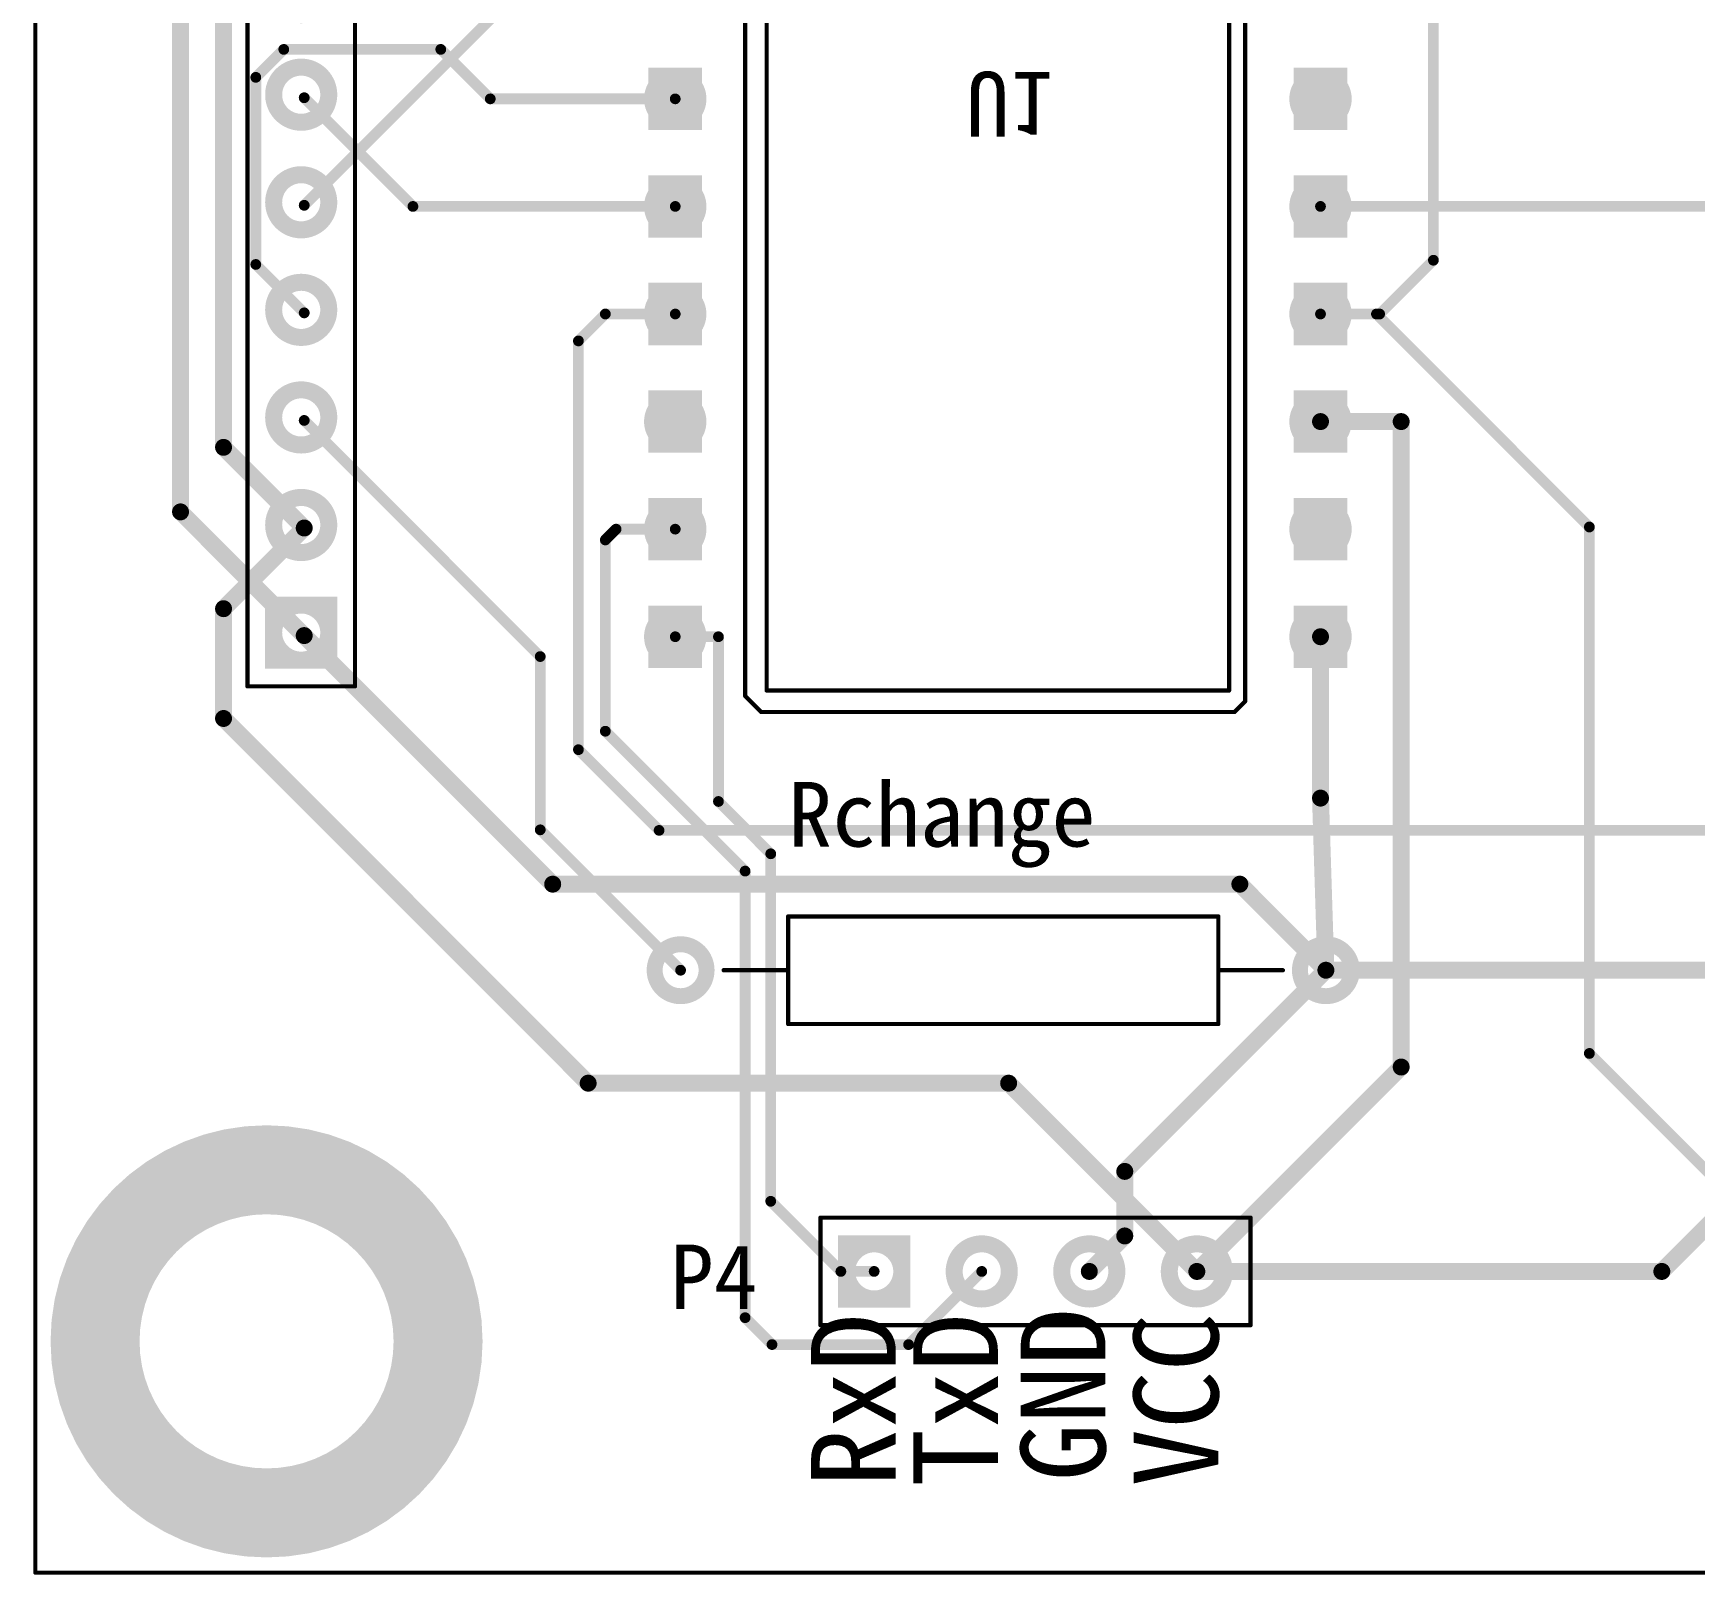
# Model space of a CAD drawing. Header units: millimetres. Extents: x 38 to 140, y 35 to 124.
# Drawn here: x 37.67 to 76.91, y 35.26 to 71.65 of the extents above; entities that cross this region are included whole.
import ezdxf

# ---------------------------------------------------------------- set-up
doc = ezdxf.new("R2010")
doc.units = ezdxf.units.MM
for name, color, linetype in [('BottomLayer', 5, 'Continuous'), ('BottomOverlay', 54, 'Continuous'), ('BottomSolder', 6, 'Continuous'), ('KeepOutLayer', 6, 'Continuous'), ('MultiLayer', 9, 'Continuous'), ('TopLayer', 1, 'Continuous'), ('TopOverlay', 2, 'Continuous'), ('TopSolder', 216, 'Continuous')]:
    doc.layers.add(name, color=color, linetype=linetype)

# ---------------------------------------------------------------- blocks, each defined once
blk = doc.blocks.new('DIP40_B_1')
at = {"layer": 'BottomLayer', "const_width": 0.3175}
for points in [[(-0.635, 48.73625), (0.635, 48.73625)], [(14.605, 48.73625), (15.875, 48.73625)], [(-0.635, 47.78375), (0.635, 47.78375)], [(14.605, 47.78375), (15.875, 47.78375)], [(-0.635, 46.19625), (0.635, 46.19625)], [(14.605, 46.19625), (15.875, 46.19625)], [(-0.635, 45.24375), (0.635, 45.24375)], [(14.605, 45.24375), (15.875, 45.24375)], [(-0.635, 43.65625), (0.635, 43.65625)], [(14.605, 43.65625), (15.875, 43.65625)], [(-0.635, 42.70375), (0.635, 42.70375)], [(14.605, 42.70375), (15.875, 42.70375)], [(-0.635, 41.11625), (0.635, 41.11625)], [(14.605, 41.11625), (15.875, 41.11625)], [(-0.635, 40.16375), (0.635, 40.16375)], [(14.605, 40.16375), (15.875, 40.16375)], [(-0.635, 38.57625), (0.635, 38.57625)], [(14.605, 38.57625), (15.875, 38.57625)], [(-0.635, 37.62375), (0.635, 37.62375)], [(14.605, 37.62375), (15.875, 37.62375)], [(-0.635, 36.03625), (0.635, 36.03625)], [(14.605, 36.03625), (15.875, 36.03625)], [(-0.635, 35.08375), (0.635, 35.08375)], [(14.605, 35.08375), (15.875, 35.08375)]]:
    blk.add_lwpolyline(points, dxfattribs=at)
for points in [[(-0.635, 47.78375, 1), (-0.635, 48.73625)], [(0.635, 48.73625, 1), (0.635, 47.78375)], [(14.605, 47.78375, 1), (14.605, 48.73625)], [(15.875, 48.73625, 1), (15.875, 47.78375)], [(-0.635, 45.24375, 1), (-0.635, 46.19625)], [(0.635, 46.19625, 1), (0.635, 45.24375)], [(14.605, 45.24375, 1), (14.605, 46.19625)], [(15.875, 46.19625, 1), (15.875, 45.24375)], [(-0.635, 42.70375, 1), (-0.635, 43.65625)], [(0.635, 43.65625, 1), (0.635, 42.70375)], [(14.605, 42.70375, 1), (14.605, 43.65625)], [(15.875, 43.65625, 1), (15.875, 42.70375)], [(-0.635, 40.16375, 1), (-0.635, 41.11625)], [(0.635, 41.11625, 1), (0.635, 40.16375)], [(14.605, 40.16375, 1), (14.605, 41.11625)], [(15.875, 41.11625, 1), (15.875, 40.16375)], [(-0.635, 37.62375, 1), (-0.635, 38.57625)], [(0.635, 38.57625, 1), (0.635, 37.62375)], [(14.605, 37.62375, 1), (14.605, 38.57625)], [(15.875, 38.57625, 1), (15.875, 37.62375)], [(-0.635, 35.08375, 1), (-0.635, 36.03625)], [(0.635, 36.03625, 1), (0.635, 35.08375)], [(14.605, 35.08375, 1), (14.605, 36.03625)], [(15.875, 36.03625, 1), (15.875, 35.08375)]]:
    blk.add_lwpolyline(points, format="xyb", dxfattribs=at)
for points in [[(-0.47625, 48.26, 1), (0.47625, 48.26, 1)], [(14.76375, 48.26, 1), (15.71625, 48.26, 1)], [(-0.47625, 45.72, 1), (0.47625, 45.72, 1)], [(14.76375, 45.72, 1), (15.71625, 45.72, 1)], [(-0.47625, 43.18, 1), (0.47625, 43.18, 1)], [(14.76375, 43.18, 1), (15.71625, 43.18, 1)], [(-0.47625, 40.64, 1), (0.47625, 40.64, 1)], [(14.76375, 40.64, 1), (15.71625, 40.64, 1)], [(-0.47625, 38.1, 1), (0.47625, 38.1, 1)], [(14.76375, 38.1, 1), (15.71625, 38.1, 1)], [(-0.47625, 35.56, 1), (0.47625, 35.56, 1)], [(14.76375, 35.56, 1), (15.71625, 35.56, 1)]]:
    blk.add_lwpolyline(points, format="xyb", close=True, dxfattribs=at)
at = {"layer": 'BottomOverlay', "const_width": 0.1}
for points in [[(2.159, 49.53), (2.159, -1.27)], [(13.081, 49.53), (2.159, 49.53)], [(13.081, 49.53), (13.081, -1.27)]]:
    blk.add_lwpolyline(points, dxfattribs=at)
at = {"layer": 'BottomOverlay', "const_width": 0.05}
for points in [[(2.134, 49.53, 1), (2.184, 49.53, 1)], [(2.134, 49.53, 1), (2.184, 49.53, 1)], [(13.056, 49.53, 1), (13.106, 49.53, 1)], [(13.056, 49.53, 1), (13.106, 49.53, 1)]]:
    blk.add_lwpolyline(points, format="xyb", close=True, dxfattribs=at)
at = {"layer": 'BottomSolder', "const_width": 0.4191}
for points in [[(-0.635, 48.78705), (0.635, 48.78705)], [(14.605, 48.78705), (15.875, 48.78705)], [(-0.635, 47.73295), (0.635, 47.73295)], [(14.605, 47.73295), (15.875, 47.73295)], [(-0.635, 46.24705), (0.635, 46.24705)], [(14.605, 46.24705), (15.875, 46.24705)], [(-0.635, 45.19295), (0.635, 45.19295)], [(14.605, 45.19295), (15.875, 45.19295)], [(-0.635, 43.70705), (0.635, 43.70705)], [(14.605, 43.70705), (15.875, 43.70705)], [(-0.635, 42.65295), (0.635, 42.65295)], [(14.605, 42.65295), (15.875, 42.65295)], [(-0.635, 41.16705), (0.635, 41.16705)], [(14.605, 41.16705), (15.875, 41.16705)], [(-0.635, 40.11295), (0.635, 40.11295)], [(14.605, 40.11295), (15.875, 40.11295)], [(-0.635, 38.62705), (0.635, 38.62705)], [(14.605, 38.62705), (15.875, 38.62705)], [(-0.635, 37.57295), (0.635, 37.57295)], [(14.605, 37.57295), (15.875, 37.57295)], [(-0.635, 36.08705), (0.635, 36.08705)], [(14.605, 36.08705), (15.875, 36.08705)], [(-0.635, 35.03295), (0.635, 35.03295)], [(14.605, 35.03295), (15.875, 35.03295)]]:
    blk.add_lwpolyline(points, dxfattribs=at)
for points in [[(-0.635, 47.73295, 1), (-0.635, 48.78705)], [(0.635, 48.78705, 1), (0.635, 47.73295)], [(14.605, 47.73295, 1), (14.605, 48.78705)], [(15.875, 48.78705, 1), (15.875, 47.73295)], [(-0.635, 45.19295, 1), (-0.635, 46.24705)], [(0.635, 46.24705, 1), (0.635, 45.19295)], [(14.605, 45.19295, 1), (14.605, 46.24705)], [(15.875, 46.24705, 1), (15.875, 45.19295)], [(-0.635, 42.65295, 1), (-0.635, 43.70705)], [(0.635, 43.70705, 1), (0.635, 42.65295)], [(14.605, 42.65295, 1), (14.605, 43.70705)], [(15.875, 43.70705, 1), (15.875, 42.65295)], [(-0.635, 40.11295, 1), (-0.635, 41.16705)], [(0.635, 41.16705, 1), (0.635, 40.11295)], [(14.605, 40.11295, 1), (14.605, 41.16705)], [(15.875, 41.16705, 1), (15.875, 40.11295)], [(-0.635, 37.57295, 1), (-0.635, 38.62705)], [(0.635, 38.62705, 1), (0.635, 37.57295)], [(14.605, 37.57295, 1), (14.605, 38.62705)], [(15.875, 38.62705, 1), (15.875, 37.57295)], [(-0.635, 35.03295, 1), (-0.635, 36.08705)], [(0.635, 36.08705, 1), (0.635, 35.03295)], [(14.605, 35.03295, 1), (14.605, 36.08705)], [(15.875, 36.08705, 1), (15.875, 35.03295)]]:
    blk.add_lwpolyline(points, format="xyb", dxfattribs=at)
for points in [[(-0.52705, 48.26, 1), (0.52705, 48.26, 1)], [(14.71295, 48.26, 1), (15.76705, 48.26, 1)], [(-0.52705, 45.72, 1), (0.52705, 45.72, 1)], [(14.71295, 45.72, 1), (15.76705, 45.72, 1)], [(-0.52705, 43.18, 1), (0.52705, 43.18, 1)], [(14.71295, 43.18, 1), (15.76705, 43.18, 1)], [(-0.52705, 40.64, 1), (0.52705, 40.64, 1)], [(14.71295, 40.64, 1), (15.76705, 40.64, 1)], [(-0.52705, 38.1, 1), (0.52705, 38.1, 1)], [(14.71295, 38.1, 1), (15.76705, 38.1, 1)], [(-0.52705, 35.56, 1), (0.52705, 35.56, 1)], [(14.71295, 35.56, 1), (15.76705, 35.56, 1)]]:
    blk.add_lwpolyline(points, format="xyb", close=True, dxfattribs=at)
at = {"layer": 'MultiLayer', "const_width": 0.3175}
for points in [[(-0.635, 48.73625), (0.635, 48.73625)], [(14.605, 48.73625), (15.875, 48.73625)], [(-0.635, 47.78375), (0.635, 47.78375)], [(14.605, 47.78375), (15.875, 47.78375)], [(-0.635, 46.19625), (0.635, 46.19625)], [(14.605, 46.19625), (15.875, 46.19625)], [(-0.635, 45.24375), (0.635, 45.24375)], [(14.605, 45.24375), (15.875, 45.24375)], [(-0.635, 43.65625), (0.635, 43.65625)], [(14.605, 43.65625), (15.875, 43.65625)], [(-0.635, 42.70375), (0.635, 42.70375)], [(14.605, 42.70375), (15.875, 42.70375)], [(-0.635, 41.11625), (0.635, 41.11625)], [(14.605, 41.11625), (15.875, 41.11625)], [(-0.635, 40.16375), (0.635, 40.16375)], [(14.605, 40.16375), (15.875, 40.16375)], [(-0.635, 38.57625), (0.635, 38.57625)], [(14.605, 38.57625), (15.875, 38.57625)], [(-0.635, 37.62375), (0.635, 37.62375)], [(14.605, 37.62375), (15.875, 37.62375)], [(-0.635, 36.03625), (0.635, 36.03625)], [(14.605, 36.03625), (15.875, 36.03625)], [(-0.635, 35.08375), (0.635, 35.08375)], [(14.605, 35.08375), (15.875, 35.08375)]]:
    blk.add_lwpolyline(points, dxfattribs=at)
for points in [[(-0.635, 47.78375, 1), (-0.635, 48.73625)], [(0.635, 48.73625, 1), (0.635, 47.78375)], [(14.605, 47.78375, 1), (14.605, 48.73625)], [(15.875, 48.73625, 1), (15.875, 47.78375)], [(-0.635, 45.24375, 1), (-0.635, 46.19625)], [(0.635, 46.19625, 1), (0.635, 45.24375)], [(14.605, 45.24375, 1), (14.605, 46.19625)], [(15.875, 46.19625, 1), (15.875, 45.24375)], [(-0.635, 42.70375, 1), (-0.635, 43.65625)], [(0.635, 43.65625, 1), (0.635, 42.70375)], [(14.605, 42.70375, 1), (14.605, 43.65625)], [(15.875, 43.65625, 1), (15.875, 42.70375)], [(-0.635, 40.16375, 1), (-0.635, 41.11625)], [(0.635, 41.11625, 1), (0.635, 40.16375)], [(14.605, 40.16375, 1), (14.605, 41.11625)], [(15.875, 41.11625, 1), (15.875, 40.16375)], [(-0.635, 37.62375, 1), (-0.635, 38.57625)], [(0.635, 38.57625, 1), (0.635, 37.62375)], [(14.605, 37.62375, 1), (14.605, 38.57625)], [(15.875, 38.57625, 1), (15.875, 37.62375)], [(-0.635, 35.08375, 1), (-0.635, 36.03625)], [(0.635, 36.03625, 1), (0.635, 35.08375)], [(14.605, 35.08375, 1), (14.605, 36.03625)], [(15.875, 36.03625, 1), (15.875, 35.08375)]]:
    blk.add_lwpolyline(points, format="xyb", dxfattribs=at)
for points in [[(-0.47625, 48.26, 1), (0.47625, 48.26, 1)], [(14.76375, 48.26, 1), (15.71625, 48.26, 1)], [(-0.47625, 45.72, 1), (0.47625, 45.72, 1)], [(14.76375, 45.72, 1), (15.71625, 45.72, 1)], [(-0.47625, 43.18, 1), (0.47625, 43.18, 1)], [(14.76375, 43.18, 1), (15.71625, 43.18, 1)], [(-0.47625, 40.64, 1), (0.47625, 40.64, 1)], [(14.76375, 40.64, 1), (15.71625, 40.64, 1)], [(-0.47625, 38.1, 1), (0.47625, 38.1, 1)], [(14.76375, 38.1, 1), (15.71625, 38.1, 1)], [(-0.47625, 35.56, 1), (0.47625, 35.56, 1)], [(14.76375, 35.56, 1), (15.71625, 35.56, 1)]]:
    blk.add_lwpolyline(points, format="xyb", close=True, dxfattribs=at)
at = {"layer": 'TopLayer', "const_width": 0.3175}
for points in [[(-0.635, 48.73625), (0.635, 48.73625)], [(14.605, 48.73625), (15.875, 48.73625)], [(-0.635, 47.78375), (0.635, 47.78375)], [(14.605, 47.78375), (15.875, 47.78375)], [(-0.635, 46.19625), (0.635, 46.19625)], [(14.605, 46.19625), (15.875, 46.19625)], [(-0.635, 45.24375), (0.635, 45.24375)], [(14.605, 45.24375), (15.875, 45.24375)], [(-0.635, 43.65625), (0.635, 43.65625)], [(14.605, 43.65625), (15.875, 43.65625)], [(-0.635, 42.70375), (0.635, 42.70375)], [(14.605, 42.70375), (15.875, 42.70375)], [(-0.635, 41.11625), (0.635, 41.11625)], [(14.605, 41.11625), (15.875, 41.11625)], [(-0.635, 40.16375), (0.635, 40.16375)], [(14.605, 40.16375), (15.875, 40.16375)], [(-0.635, 38.57625), (0.635, 38.57625)], [(14.605, 38.57625), (15.875, 38.57625)], [(-0.635, 37.62375), (0.635, 37.62375)], [(14.605, 37.62375), (15.875, 37.62375)], [(-0.635, 36.03625), (0.635, 36.03625)], [(14.605, 36.03625), (15.875, 36.03625)], [(-0.635, 35.08375), (0.635, 35.08375)], [(14.605, 35.08375), (15.875, 35.08375)]]:
    blk.add_lwpolyline(points, dxfattribs=at)
for points in [[(-0.635, 47.78375, 1), (-0.635, 48.73625)], [(0.635, 48.73625, 1), (0.635, 47.78375)], [(14.605, 47.78375, 1), (14.605, 48.73625)], [(15.875, 48.73625, 1), (15.875, 47.78375)], [(-0.635, 45.24375, 1), (-0.635, 46.19625)], [(0.635, 46.19625, 1), (0.635, 45.24375)], [(14.605, 45.24375, 1), (14.605, 46.19625)], [(15.875, 46.19625, 1), (15.875, 45.24375)], [(-0.635, 42.70375, 1), (-0.635, 43.65625)], [(0.635, 43.65625, 1), (0.635, 42.70375)], [(14.605, 42.70375, 1), (14.605, 43.65625)], [(15.875, 43.65625, 1), (15.875, 42.70375)], [(-0.635, 40.16375, 1), (-0.635, 41.11625)], [(0.635, 41.11625, 1), (0.635, 40.16375)], [(14.605, 40.16375, 1), (14.605, 41.11625)], [(15.875, 41.11625, 1), (15.875, 40.16375)], [(-0.635, 37.62375, 1), (-0.635, 38.57625)], [(0.635, 38.57625, 1), (0.635, 37.62375)], [(14.605, 37.62375, 1), (14.605, 38.57625)], [(15.875, 38.57625, 1), (15.875, 37.62375)], [(-0.635, 35.08375, 1), (-0.635, 36.03625)], [(0.635, 36.03625, 1), (0.635, 35.08375)], [(14.605, 35.08375, 1), (14.605, 36.03625)], [(15.875, 36.03625, 1), (15.875, 35.08375)]]:
    blk.add_lwpolyline(points, format="xyb", dxfattribs=at)
for points in [[(-0.47625, 48.26, 1), (0.47625, 48.26, 1)], [(14.76375, 48.26, 1), (15.71625, 48.26, 1)], [(-0.47625, 45.72, 1), (0.47625, 45.72, 1)], [(14.76375, 45.72, 1), (15.71625, 45.72, 1)], [(-0.47625, 43.18, 1), (0.47625, 43.18, 1)], [(14.76375, 43.18, 1), (15.71625, 43.18, 1)], [(-0.47625, 40.64, 1), (0.47625, 40.64, 1)], [(14.76375, 40.64, 1), (15.71625, 40.64, 1)], [(-0.47625, 38.1, 1), (0.47625, 38.1, 1)], [(14.76375, 38.1, 1), (15.71625, 38.1, 1)], [(-0.47625, 35.56, 1), (0.47625, 35.56, 1)], [(14.76375, 35.56, 1), (15.71625, 35.56, 1)]]:
    blk.add_lwpolyline(points, format="xyb", close=True, dxfattribs=at)
at = {"layer": 'TopSolder', "const_width": 0.4191}
for points in [[(-0.635, 48.78705), (0.635, 48.78705)], [(14.605, 48.78705), (15.875, 48.78705)], [(-0.635, 47.73295), (0.635, 47.73295)], [(14.605, 47.73295), (15.875, 47.73295)], [(-0.635, 46.24705), (0.635, 46.24705)], [(14.605, 46.24705), (15.875, 46.24705)], [(-0.635, 45.19295), (0.635, 45.19295)], [(14.605, 45.19295), (15.875, 45.19295)], [(-0.635, 43.70705), (0.635, 43.70705)], [(14.605, 43.70705), (15.875, 43.70705)], [(-0.635, 42.65295), (0.635, 42.65295)], [(14.605, 42.65295), (15.875, 42.65295)], [(-0.635, 41.16705), (0.635, 41.16705)], [(14.605, 41.16705), (15.875, 41.16705)], [(-0.635, 40.11295), (0.635, 40.11295)], [(14.605, 40.11295), (15.875, 40.11295)], [(-0.635, 38.62705), (0.635, 38.62705)], [(14.605, 38.62705), (15.875, 38.62705)], [(-0.635, 37.57295), (0.635, 37.57295)], [(14.605, 37.57295), (15.875, 37.57295)], [(-0.635, 36.08705), (0.635, 36.08705)], [(14.605, 36.08705), (15.875, 36.08705)], [(-0.635, 35.03295), (0.635, 35.03295)], [(14.605, 35.03295), (15.875, 35.03295)]]:
    blk.add_lwpolyline(points, dxfattribs=at)
for points in [[(-0.635, 47.73295, 1), (-0.635, 48.78705)], [(0.635, 48.78705, 1), (0.635, 47.73295)], [(14.605, 47.73295, 1), (14.605, 48.78705)], [(15.875, 48.78705, 1), (15.875, 47.73295)], [(-0.635, 45.19295, 1), (-0.635, 46.24705)], [(0.635, 46.24705, 1), (0.635, 45.19295)], [(14.605, 45.19295, 1), (14.605, 46.24705)], [(15.875, 46.24705, 1), (15.875, 45.19295)], [(-0.635, 42.65295, 1), (-0.635, 43.70705)], [(0.635, 43.70705, 1), (0.635, 42.65295)], [(14.605, 42.65295, 1), (14.605, 43.70705)], [(15.875, 43.70705, 1), (15.875, 42.65295)], [(-0.635, 40.11295, 1), (-0.635, 41.16705)], [(0.635, 41.16705, 1), (0.635, 40.11295)], [(14.605, 40.11295, 1), (14.605, 41.16705)], [(15.875, 41.16705, 1), (15.875, 40.11295)], [(-0.635, 37.57295, 1), (-0.635, 38.62705)], [(0.635, 38.62705, 1), (0.635, 37.57295)], [(14.605, 37.57295, 1), (14.605, 38.62705)], [(15.875, 38.62705, 1), (15.875, 37.57295)], [(-0.635, 35.03295, 1), (-0.635, 36.08705)], [(0.635, 36.08705, 1), (0.635, 35.03295)], [(14.605, 35.03295, 1), (14.605, 36.08705)], [(15.875, 36.08705, 1), (15.875, 35.03295)]]:
    blk.add_lwpolyline(points, format="xyb", dxfattribs=at)
for points in [[(-0.52705, 48.26, 1), (0.52705, 48.26, 1)], [(14.71295, 48.26, 1), (15.76705, 48.26, 1)], [(-0.52705, 45.72, 1), (0.52705, 45.72, 1)], [(14.71295, 45.72, 1), (15.76705, 45.72, 1)], [(-0.52705, 43.18, 1), (0.52705, 43.18, 1)], [(14.71295, 43.18, 1), (15.76705, 43.18, 1)], [(-0.52705, 40.64, 1), (0.52705, 40.64, 1)], [(14.71295, 40.64, 1), (15.76705, 40.64, 1)], [(-0.52705, 38.1, 1), (0.52705, 38.1, 1)], [(14.71295, 38.1, 1), (15.76705, 38.1, 1)], [(-0.52705, 35.56, 1), (0.52705, 35.56, 1)], [(14.71295, 35.56, 1), (15.76705, 35.56, 1)]]:
    blk.add_lwpolyline(points, format="xyb", close=True, dxfattribs=at)
blk = doc.blocks.new('HDR1X20_9')
at = {"layer": 'BottomLayer', "const_width": 0.3}
for points in [[(-0.6, 0.75), (-0.6, -0.75)], [(0.6, 0.75), (0.6, -0.75)], [(-0.75, 0.6), (0.75, 0.6)], [(-0.75, -0.6), (0.75, -0.6)]]:
    blk.add_lwpolyline(points, dxfattribs=at)
for points in [[(-0.6, 0, 1), (0.6, 0, 1)], [(1.94, 0, 1), (3.14, 0, 1)], [(4.48, 0, 1), (5.68, 0, 1)], [(7.02, 0, 1), (8.22, 0, 1)], [(9.56, 0, 1), (10.76, 0, 1)], [(12.1, 0, 1), (13.3, 0, 1)], [(14.64, 0, 1), (15.84, 0, 1)], [(17.18, 0, 1), (18.38, 0, 1)], [(19.72, 0, 1), (20.92, 0, 1)], [(22.26, 0, 1), (23.46, 0, 1)], [(24.8, 0, 1), (26, 0, 1)], [(27.34, 0, 1), (28.54, 0, 1)], [(29.88, 0, 1), (31.08, 0, 1)], [(32.42, 0, 1), (33.62, 0, 1)], [(34.96, 0, 1), (36.16, 0, 1)], [(37.5, 0, 1), (38.7, 0, 1)], [(40.04, 0, 1), (41.24, 0, 1)], [(42.58, 0, 1), (43.78, 0, 1)], [(45.12, 0, 1), (46.32, 0, 1)], [(47.66, 0, 1), (48.86, 0, 1)]]:
    blk.add_lwpolyline(points, format="xyb", close=True, dxfattribs=at)
at = {"layer": 'BottomSolder', "const_width": 0.402}
for points in [[(-0.852, 0.651), (0.852, 0.651)], [(-0.651, 0.852), (-0.651, -0.852)], [(0.651, 0.852), (0.651, -0.852)], [(-0.852, -0.651), (0.852, -0.651)]]:
    blk.add_lwpolyline(points, dxfattribs=at)
for points in [[(-0.651, 0, 1), (0.651, 0, 1)], [(1.889, 0, 1), (3.191, 0, 1)], [(4.429, 0, 1), (5.731, 0, 1)], [(6.969, 0, 1), (8.271, 0, 1)], [(9.509, 0, 1), (10.811, 0, 1)], [(12.049, 0, 1), (13.351, 0, 1)], [(14.589, 0, 1), (15.891, 0, 1)], [(17.129, 0, 1), (18.431, 0, 1)], [(19.669, 0, 1), (20.971, 0, 1)], [(22.209, 0, 1), (23.511, 0, 1)], [(24.749, 0, 1), (26.051, 0, 1)], [(27.289, 0, 1), (28.591, 0, 1)], [(29.829, 0, 1), (31.131, 0, 1)], [(32.369, 0, 1), (33.671, 0, 1)], [(34.909, 0, 1), (36.211, 0, 1)], [(37.449, 0, 1), (38.751, 0, 1)], [(39.989, 0, 1), (41.291, 0, 1)], [(42.529, 0, 1), (43.831, 0, 1)], [(45.069, 0, 1), (46.371, 0, 1)], [(47.609, 0, 1), (48.911, 0, 1)]]:
    blk.add_lwpolyline(points, format="xyb", close=True, dxfattribs=at)
at = {"layer": 'MultiLayer', "const_width": 0.3}
for points in [[(-0.6, 0.75), (-0.6, -0.75)], [(0.6, 0.75), (0.6, -0.75)], [(-0.75, 0.6), (0.75, 0.6)], [(-0.75, -0.6), (0.75, -0.6)]]:
    blk.add_lwpolyline(points, dxfattribs=at)
for points in [[(-0.6, 0, 1), (0.6, 0, 1)], [(1.94, 0, 1), (3.14, 0, 1)], [(4.48, 0, 1), (5.68, 0, 1)], [(7.02, 0, 1), (8.22, 0, 1)], [(9.56, 0, 1), (10.76, 0, 1)], [(12.1, 0, 1), (13.3, 0, 1)], [(14.64, 0, 1), (15.84, 0, 1)], [(17.18, 0, 1), (18.38, 0, 1)], [(19.72, 0, 1), (20.92, 0, 1)], [(22.26, 0, 1), (23.46, 0, 1)], [(24.8, 0, 1), (26, 0, 1)], [(27.34, 0, 1), (28.54, 0, 1)], [(29.88, 0, 1), (31.08, 0, 1)], [(32.42, 0, 1), (33.62, 0, 1)], [(34.96, 0, 1), (36.16, 0, 1)], [(37.5, 0, 1), (38.7, 0, 1)], [(40.04, 0, 1), (41.24, 0, 1)], [(42.58, 0, 1), (43.78, 0, 1)], [(45.12, 0, 1), (46.32, 0, 1)], [(47.66, 0, 1), (48.86, 0, 1)]]:
    blk.add_lwpolyline(points, format="xyb", close=True, dxfattribs=at)
at = {"layer": 'TopLayer', "const_width": 0.3}
for points in [[(-0.6, 0.75), (-0.6, -0.75)], [(0.6, 0.75), (0.6, -0.75)], [(-0.75, 0.6), (0.75, 0.6)], [(-0.75, -0.6), (0.75, -0.6)]]:
    blk.add_lwpolyline(points, dxfattribs=at)
for points in [[(-0.6, 0, 1), (0.6, 0, 1)], [(1.94, 0, 1), (3.14, 0, 1)], [(4.48, 0, 1), (5.68, 0, 1)], [(7.02, 0, 1), (8.22, 0, 1)], [(9.56, 0, 1), (10.76, 0, 1)], [(12.1, 0, 1), (13.3, 0, 1)], [(14.64, 0, 1), (15.84, 0, 1)], [(17.18, 0, 1), (18.38, 0, 1)], [(19.72, 0, 1), (20.92, 0, 1)], [(22.26, 0, 1), (23.46, 0, 1)], [(24.8, 0, 1), (26, 0, 1)], [(27.34, 0, 1), (28.54, 0, 1)], [(29.88, 0, 1), (31.08, 0, 1)], [(32.42, 0, 1), (33.62, 0, 1)], [(34.96, 0, 1), (36.16, 0, 1)], [(37.5, 0, 1), (38.7, 0, 1)], [(40.04, 0, 1), (41.24, 0, 1)], [(42.58, 0, 1), (43.78, 0, 1)], [(45.12, 0, 1), (46.32, 0, 1)], [(47.66, 0, 1), (48.86, 0, 1)]]:
    blk.add_lwpolyline(points, format="xyb", close=True, dxfattribs=at)
at = {"layer": 'TopOverlay', "const_width": 0.1}
for points in [[(-1.27, 1.27), (-1.27, -1.27)], [(-1.27, 1.27), (0.635, 1.27)], [(0.635, 1.27), (49.53, 1.27)], [(49.53, 1.27), (49.53, -1.27)], [(-1.27, -1.27), (49.53, -1.27)]]:
    blk.add_lwpolyline(points, dxfattribs=at)
at = {"layer": 'TopOverlay', "const_width": 0.05}
for points in [[(-1.295, 1.27, 1), (-1.245, 1.27, 1)], [(-1.295, 1.27, 1), (-1.245, 1.27, 1)], [(0.61, 1.27, 1), (0.66, 1.27, 1)], [(0.61, 1.27, 1), (0.66, 1.27, 1)], [(49.505, 1.27, 1), (49.555, 1.27, 1)], [(49.505, 1.27, 1), (49.555, 1.27, 1)], [(-1.295, -1.27, 1), (-1.245, -1.27, 1)], [(-1.295, -1.27, 1), (-1.245, -1.27, 1)], [(49.505, -1.27, 1), (49.555, -1.27, 1)], [(49.505, -1.27, 1), (49.555, -1.27, 1)]]:
    blk.add_lwpolyline(points, format="xyb", close=True, dxfattribs=at)
at = {"layer": 'TopSolder', "const_width": 0.402}
for points in [[(-0.852, 0.651), (0.852, 0.651)], [(-0.651, 0.852), (-0.651, -0.852)], [(0.651, 0.852), (0.651, -0.852)], [(-0.852, -0.651), (0.852, -0.651)]]:
    blk.add_lwpolyline(points, dxfattribs=at)
for points in [[(-0.651, 0, 1), (0.651, 0, 1)], [(1.889, 0, 1), (3.191, 0, 1)], [(4.429, 0, 1), (5.731, 0, 1)], [(6.969, 0, 1), (8.271, 0, 1)], [(9.509, 0, 1), (10.811, 0, 1)], [(12.049, 0, 1), (13.351, 0, 1)], [(14.589, 0, 1), (15.891, 0, 1)], [(17.129, 0, 1), (18.431, 0, 1)], [(19.669, 0, 1), (20.971, 0, 1)], [(22.209, 0, 1), (23.511, 0, 1)], [(24.749, 0, 1), (26.051, 0, 1)], [(27.289, 0, 1), (28.591, 0, 1)], [(29.829, 0, 1), (31.131, 0, 1)], [(32.369, 0, 1), (33.671, 0, 1)], [(34.909, 0, 1), (36.211, 0, 1)], [(37.449, 0, 1), (38.751, 0, 1)], [(39.989, 0, 1), (41.291, 0, 1)], [(42.529, 0, 1), (43.831, 0, 1)], [(45.069, 0, 1), (46.371, 0, 1)], [(47.609, 0, 1), (48.911, 0, 1)]]:
    blk.add_lwpolyline(points, format="xyb", close=True, dxfattribs=at)
blk = doc.blocks.new('AXIAL_0_6_28')
at = {"layer": 'BottomLayer', "const_width": 0.275}
for points in [[(-8.183, 0, 1), (-7.057, 0, 1)], [(7.057, 0, 1), (8.183, 0, 1)]]:
    blk.add_lwpolyline(points, format="xyb", close=True, dxfattribs=at)
at = {"layer": 'BottomSolder', "const_width": 0.377}
for points in [[(-8.233, 0, 1), (-7.007, 0, 1)], [(7.007, 0, 1), (8.233, 0, 1)]]:
    blk.add_lwpolyline(points, format="xyb", close=True, dxfattribs=at)
at = {"layer": 'MultiLayer', "const_width": 0.275}
for points in [[(-8.183, 0, 1), (-7.057, 0, 1)], [(7.057, 0, 1), (8.183, 0, 1)]]:
    blk.add_lwpolyline(points, format="xyb", close=True, dxfattribs=at)
at = {"layer": 'TopLayer', "const_width": 0.275}
for points in [[(-8.183, 0, 1), (-7.057, 0, 1)], [(7.057, 0, 1), (8.183, 0, 1)]]:
    blk.add_lwpolyline(points, format="xyb", close=True, dxfattribs=at)
at = {"layer": 'TopOverlay', "const_width": 0.1}
for points in [[(5.08, 1.27), (-5.08, 1.27)], [(-5.08, 1.27), (-5.08, -1.27)], [(5.08, 1.27), (5.08, -1.27)], [(-5.08, 0), (-6.604, 0)], [(6.604, 0), (5.08, 0)], [(5.08, -1.27), (-5.08, -1.27)]]:
    blk.add_lwpolyline(points, dxfattribs=at)
at = {"layer": 'TopOverlay', "const_width": 0.05}
for points in [[(-5.105, 1.27, 1), (-5.055, 1.27, 1)], [(-5.105, 1.27, 1), (-5.055, 1.27, 1)], [(5.055, 1.27, 1), (5.105, 1.27, 1)], [(5.055, 1.27, 1), (5.105, 1.27, 1)], [(-6.629, 0, 1), (-6.579, 0, 1)], [(-5.105, 0, 1), (-5.055, 0, 1)], [(5.055, 0, 1), (5.105, 0, 1)], [(6.579, 0, 1), (6.629, 0, 1)], [(-5.105, -1.27, 1), (-5.055, -1.27, 1)], [(-5.105, -1.27, 1), (-5.055, -1.27, 1)], [(5.055, -1.27, 1), (5.105, -1.27, 1)], [(5.055, -1.27, 1), (5.105, -1.27, 1)]]:
    blk.add_lwpolyline(points, format="xyb", close=True, dxfattribs=at)
at = {"layer": 'TopSolder', "const_width": 0.377}
for points in [[(-8.233, 0, 1), (-7.007, 0, 1)], [(7.007, 0, 1), (8.233, 0, 1)]]:
    blk.add_lwpolyline(points, format="xyb", close=True, dxfattribs=at)
blk = doc.blocks.new('HDR1X4_34')
at = {"layer": 'BottomLayer', "const_width": 0.3}
for points in [[(-0.6, 0.75), (-0.6, -0.75)], [(0.6, 0.75), (0.6, -0.75)], [(-0.75, 0.6), (0.75, 0.6)], [(-0.75, -0.6), (0.75, -0.6)]]:
    blk.add_lwpolyline(points, dxfattribs=at)
for points in [[(-0.6, 0, 1), (0.6, 0, 1)], [(1.94, 0, 1), (3.14, 0, 1)], [(4.48, 0, 1), (5.68, 0, 1)], [(7.02, 0, 1), (8.22, 0, 1)]]:
    blk.add_lwpolyline(points, format="xyb", close=True, dxfattribs=at)
at = {"layer": 'BottomSolder', "const_width": 0.402}
for points in [[(-0.852, 0.651), (0.852, 0.651)], [(-0.651, 0.852), (-0.651, -0.852)], [(0.651, 0.852), (0.651, -0.852)], [(-0.852, -0.651), (0.852, -0.651)]]:
    blk.add_lwpolyline(points, dxfattribs=at)
for points in [[(-0.651, 0, 1), (0.651, 0, 1)], [(1.889, 0, 1), (3.191, 0, 1)], [(4.429, 0, 1), (5.731, 0, 1)], [(6.969, 0, 1), (8.271, 0, 1)]]:
    blk.add_lwpolyline(points, format="xyb", close=True, dxfattribs=at)
at = {"layer": 'MultiLayer', "const_width": 0.3}
for points in [[(-0.6, 0.75), (-0.6, -0.75)], [(0.6, 0.75), (0.6, -0.75)], [(-0.75, 0.6), (0.75, 0.6)], [(-0.75, -0.6), (0.75, -0.6)]]:
    blk.add_lwpolyline(points, dxfattribs=at)
for points in [[(-0.6, 0, 1), (0.6, 0, 1)], [(1.94, 0, 1), (3.14, 0, 1)], [(4.48, 0, 1), (5.68, 0, 1)], [(7.02, 0, 1), (8.22, 0, 1)]]:
    blk.add_lwpolyline(points, format="xyb", close=True, dxfattribs=at)
at = {"layer": 'TopLayer', "const_width": 0.3}
for points in [[(-0.6, 0.75), (-0.6, -0.75)], [(0.6, 0.75), (0.6, -0.75)], [(-0.75, 0.6), (0.75, 0.6)], [(-0.75, -0.6), (0.75, -0.6)]]:
    blk.add_lwpolyline(points, dxfattribs=at)
for points in [[(-0.6, 0, 1), (0.6, 0, 1)], [(1.94, 0, 1), (3.14, 0, 1)], [(4.48, 0, 1), (5.68, 0, 1)], [(7.02, 0, 1), (8.22, 0, 1)]]:
    blk.add_lwpolyline(points, format="xyb", close=True, dxfattribs=at)
at = {"layer": 'TopOverlay', "const_width": 0.1}
for points in [[(-1.27, -1.27), (-1.27, 1.27)], [(-1.27, 1.27), (8.89, 1.27)], [(8.89, -1.27), (8.89, 1.27)], [(-1.27, -1.27), (8.89, -1.27)]]:
    blk.add_lwpolyline(points, dxfattribs=at)
at = {"layer": 'TopOverlay', "const_width": 0.05}
for points in [[(-1.295, 1.27, 1), (-1.245, 1.27, 1)], [(-1.295, 1.27, 1), (-1.245, 1.27, 1)], [(8.865, 1.27, 1), (8.915, 1.27, 1)], [(8.865, 1.27, 1), (8.915, 1.27, 1)], [(-1.295, -1.27, 1), (-1.245, -1.27, 1)], [(-1.295, -1.27, 1), (-1.245, -1.27, 1)], [(8.865, -1.27, 1), (8.915, -1.27, 1)], [(8.865, -1.27, 1), (8.915, -1.27, 1)]]:
    blk.add_lwpolyline(points, format="xyb", close=True, dxfattribs=at)
at = {"layer": 'TopSolder', "const_width": 0.402}
for points in [[(-0.852, 0.651), (0.852, 0.651)], [(-0.651, 0.852), (-0.651, -0.852)], [(0.651, 0.852), (0.651, -0.852)], [(-0.852, -0.651), (0.852, -0.651)]]:
    blk.add_lwpolyline(points, dxfattribs=at)
for points in [[(-0.651, 0, 1), (0.651, 0, 1)], [(1.889, 0, 1), (3.191, 0, 1)], [(4.429, 0, 1), (5.731, 0, 1)], [(6.969, 0, 1), (8.271, 0, 1)]]:
    blk.add_lwpolyline(points, format="xyb", close=True, dxfattribs=at)

msp = doc.modelspace()

# ---------------------------------------------------------------- linework, layer by layer
at = {"layer": 'BottomLayer'}
for points, const_width in [([(42.926, 70.612), (43.586, 71.272)], 0.254), ([(43.586, 71.272), (47.295, 71.272)], 0.254), ([(47.295, 71.272), (48.463, 70.104)], 0.254), ([(42.926, 66.194), (42.926, 70.612)], 0.254), ([(44.069, 70.131), (46.636, 67.564)], 0.254), ([(48.463, 70.104), (52.832, 70.104)], 0.254), ([(46.636, 67.564), (52.832, 67.564)], 0.254), ([(68.072, 67.564), (125.095, 67.564)], 0.254), ([(42.926, 66.194), (44.069, 65.051)], 0.254), ([(50.546, 64.389), (51.181, 65.024)], 0.254), ([(51.181, 65.024), (52.832, 65.024)], 0.254), ([(50.546, 54.737), (50.546, 64.389)], 0.254), ([(42.164, 58.066), (44.069, 59.971)], 0.4), ([(42.164, 55.474), (42.164, 58.066)], 0.4), ([(44.069, 57.431), (49.938, 51.562)], 0.4), ([(42.164, 55.474), (50.775, 46.863)], 0.4), ([(50.546, 54.737), (52.451, 52.832)], 0.254), ([(52.451, 52.832), (93.599, 52.832)], 0.254), ([(49.938, 51.562), (66.167, 51.562)], 0.4), ([(66.167, 51.562), (68.199, 49.53)], 0.4), ([(68.199, 49.53), (89.983, 49.53)], 0.4), ([(76.133, 42.418), (81.661, 47.946)], 0.4), ([(50.775, 46.863), (60.706, 46.863)], 0.4), ([(60.706, 46.863), (65.151, 42.418)], 0.4), ([(65.151, 42.418), (76.133, 42.418)], 0.4)]:
    msp.add_lwpolyline(points, dxfattribs=dict(at, const_width=const_width))
for points, const_width in [([(43.523, 71.272, 1), (43.65, 71.272, 1)], 0.127), ([(43.523, 71.272, 1), (43.65, 71.272, 1)], 0.127), ([(47.231, 71.272, 1), (47.358, 71.272, 1)], 0.127), ([(47.231, 71.272, 1), (47.358, 71.272, 1)], 0.127), ([(42.862, 70.612, 1), (42.989, 70.612, 1)], 0.127), ([(42.862, 70.612, 1), (42.989, 70.612, 1)], 0.127), ([(44.005, 70.131, 1), (44.133, 70.131, 1)], 0.127), ([(48.4, 70.104, 1), (48.527, 70.104, 1)], 0.127), ([(48.4, 70.104, 1), (48.527, 70.104, 1)], 0.127), ([(52.769, 70.104, 1), (52.895, 70.104, 1)], 0.127), ([(46.573, 67.564, 1), (46.7, 67.564, 1)], 0.127), ([(46.573, 67.564, 1), (46.7, 67.564, 1)], 0.127), ([(52.769, 67.564, 1), (52.895, 67.564, 1)], 0.127), ([(68.008, 67.564, 1), (68.135, 67.564, 1)], 0.127), ([(42.862, 66.194, 1), (42.989, 66.194, 1)], 0.127), ([(42.862, 66.194, 1), (42.989, 66.194, 1)], 0.127), ([(44.005, 65.051, 1), (44.133, 65.051, 1)], 0.127), ([(51.117, 65.024, 1), (51.245, 65.024, 1)], 0.127), ([(51.117, 65.024, 1), (51.245, 65.024, 1)], 0.127), ([(52.769, 65.024, 1), (52.895, 65.024, 1)], 0.127), ([(50.482, 64.389, 1), (50.609, 64.389, 1)], 0.127), ([(50.482, 64.389, 1), (50.609, 64.389, 1)], 0.127), ([(43.969, 59.971, 1), (44.169, 59.971, 1)], 0.2), ([(42.064, 58.066, 1), (42.264, 58.066, 1)], 0.2), ([(42.064, 58.066, 1), (42.264, 58.066, 1)], 0.2), ([(43.969, 57.431, 1), (44.169, 57.431, 1)], 0.2), ([(42.064, 55.474, 1), (42.264, 55.474, 1)], 0.2), ([(42.064, 55.474, 1), (42.264, 55.474, 1)], 0.2), ([(50.482, 54.737, 1), (50.609, 54.737, 1)], 0.127), ([(50.482, 54.737, 1), (50.609, 54.737, 1)], 0.127), ([(52.388, 52.832, 1), (52.514, 52.832, 1)], 0.127), ([(52.388, 52.832, 1), (52.514, 52.832, 1)], 0.127), ([(49.838, 51.562, 1), (50.038, 51.562, 1)], 0.2), ([(49.838, 51.562, 1), (50.038, 51.562, 1)], 0.2), ([(66.067, 51.562, 1), (66.267, 51.562, 1)], 0.2), ([(66.067, 51.562, 1), (66.267, 51.562, 1)], 0.2), ([(68.099, 49.53, 1), (68.299, 49.53, 1)], 0.2), ([(68.099, 49.53, 1), (68.299, 49.53, 1)], 0.2), ([(50.675, 46.863, 1), (50.875, 46.863, 1)], 0.2), ([(50.675, 46.863, 1), (50.875, 46.863, 1)], 0.2), ([(60.606, 46.863, 1), (60.806, 46.863, 1)], 0.2), ([(60.606, 46.863, 1), (60.806, 46.863, 1)], 0.2), ([(39.18, 40.767, 1), (47.18, 40.767, 1)], 2), ([(65.051, 42.418, 1), (65.251, 42.418, 1)], 0.2), ([(65.051, 42.418, 1), (65.251, 42.418, 1)], 0.2), ([(76.033, 42.418, 1), (76.233, 42.418, 1)], 0.2), ([(76.033, 42.418, 1), (76.233, 42.418, 1)], 0.2)]:
    msp.add_lwpolyline(points, format="xyb", close=True, dxfattribs=dict(at, const_width=const_width))
at = {"layer": 'BottomSolder', "const_width": 2.102}
msp.add_lwpolyline([(39.129, 40.767, 1), (47.231, 40.767, 1)], format="xyb", close=True, dxfattribs=at)
at = {"layer": 'KeepOutLayer', "const_width": 0.1}
for points in [[(37.719, 35.306), (37.719, 123.571)], [(54.483, 56.007), (54.483, 107.061)], [(66.294, 55.88), (66.294, 106.553)], [(54.483, 56.007), (54.864, 55.626)], [(66.04, 55.626), (66.294, 55.88)], [(54.864, 55.626), (66.04, 55.626)], [(37.719, 35.306), (140.335, 35.306)]]:
    msp.add_lwpolyline(points, dxfattribs=at)
at = {"layer": 'KeepOutLayer', "const_width": 0.05}
for points in [[(54.458, 56.007, 1), (54.508, 56.007, 1)], [(54.458, 56.007, 1), (54.508, 56.007, 1)], [(66.269, 55.88, 1), (66.319, 55.88, 1)], [(66.269, 55.88, 1), (66.319, 55.88, 1)], [(54.839, 55.626, 1), (54.889, 55.626, 1)], [(54.839, 55.626, 1), (54.889, 55.626, 1)], [(66.015, 55.626, 1), (66.065, 55.626, 1)], [(66.015, 55.626, 1), (66.065, 55.626, 1)], [(37.694, 35.306, 1), (37.744, 35.306, 1)], [(37.694, 35.306, 1), (37.744, 35.306, 1)]]:
    msp.add_lwpolyline(points, format="xyb", close=True, dxfattribs=at)
at = {"layer": 'MultiLayer', "const_width": 2}
msp.add_lwpolyline([(39.18, 40.767, 1), (47.18, 40.767, 1)], format="xyb", close=True, dxfattribs=at)
at = {"layer": 'TopLayer'}
for points, const_width in [([(70.739, 66.294), (70.739, 107.061)], 0.254), ([(41.148, 60.352), (41.148, 102.77)], 0.4), ([(42.164, 61.876), (42.164, 91.086)], 0.4), ([(44.069, 67.591), (50.495, 74.017)], 0.254), ([(69.469, 65.024), (70.739, 66.294)], 0.254), ([(68.072, 65.024), (69.393, 65.024)], 0.254), ([(69.393, 65.024), (74.422, 59.995)], 0.254), ([(69.393, 65.024), (69.469, 65.024)], 0.254), ([(44.069, 62.511), (49.644, 56.936)], 0.254), ([(68.072, 62.484), (69.977, 62.484)], 0.4), ([(69.977, 47.244), (69.977, 62.484)], 0.4), ([(42.164, 61.876), (44.069, 59.971)], 0.4), ([(41.148, 60.352), (44.069, 57.431)], 0.4), ([(51.181, 59.69), (51.435, 59.944)], 0.254), ([(51.435, 59.944), (52.832, 59.944)], 0.254), ([(74.422, 47.565), (74.422, 59.995)], 0.254), ([(51.181, 55.173), (51.181, 59.69)], 0.254), ([(52.832, 57.404), (53.853, 57.404)], 0.254), ([(53.853, 53.514), (53.853, 57.404)], 0.254), ([(68.072, 53.594), (68.072, 57.404)], 0.4), ([(49.644, 52.845), (49.644, 56.936)], 0.254), ([(51.181, 55.173), (54.483, 51.871)], 0.254), ([(68.072, 53.594), (68.199, 49.53)], 0.4), ([(53.853, 53.514), (55.087, 52.279)], 0.254), ([(49.644, 52.845), (52.959, 49.53)], 0.254), ([(55.087, 44.074), (55.087, 52.279)], 0.254), ([(54.483, 41.326), (54.483, 51.871)], 0.254), ([(63.449, 44.78), (68.199, 49.53)], 0.4), ([(74.422, 47.565), (81.661, 40.326)], 0.254), ([(65.151, 42.418), (69.977, 47.244)], 0.4), ([(63.449, 43.256), (63.449, 44.78)], 0.4), ([(55.087, 44.074), (56.744, 42.418)], 0.254), ([(62.611, 42.418), (63.449, 43.256)], 0.4), ([(56.744, 42.418), (57.531, 42.418)], 0.254), ([(58.344, 40.691), (60.071, 42.418)], 0.254), ([(54.483, 41.326), (55.118, 40.691)], 0.254), ([(55.118, 40.691), (58.344, 40.691)], 0.254)]:
    msp.add_lwpolyline(points, dxfattribs=dict(at, const_width=const_width))
for points, const_width in [([(44.005, 67.591, 1), (44.133, 67.591, 1)], 0.127), ([(70.675, 66.294, 1), (70.802, 66.294, 1)], 0.127), ([(70.675, 66.294, 1), (70.802, 66.294, 1)], 0.127), ([(68.008, 65.024, 1), (68.135, 65.024, 1)], 0.127), ([(69.329, 65.024, 1), (69.456, 65.024, 1)], 0.127), ([(69.329, 65.024, 1), (69.456, 65.024, 1)], 0.127), ([(69.329, 65.024, 1), (69.456, 65.024, 1)], 0.127), ([(69.405, 65.024, 1), (69.532, 65.024, 1)], 0.127), ([(69.405, 65.024, 1), (69.532, 65.024, 1)], 0.127), ([(44.005, 62.511, 1), (44.133, 62.511, 1)], 0.127), ([(67.972, 62.484, 1), (68.172, 62.484, 1)], 0.2), ([(69.877, 62.484, 1), (70.077, 62.484, 1)], 0.2), ([(69.877, 62.484, 1), (70.077, 62.484, 1)], 0.2), ([(42.064, 61.876, 1), (42.264, 61.876, 1)], 0.2), ([(42.064, 61.876, 1), (42.264, 61.876, 1)], 0.2), ([(41.048, 60.352, 1), (41.248, 60.352, 1)], 0.2), ([(41.048, 60.352, 1), (41.248, 60.352, 1)], 0.2), ([(43.969, 59.971, 1), (44.169, 59.971, 1)], 0.2), ([(51.371, 59.944, 1), (51.498, 59.944, 1)], 0.127), ([(51.371, 59.944, 1), (51.498, 59.944, 1)], 0.127), ([(52.769, 59.944, 1), (52.895, 59.944, 1)], 0.127), ([(74.358, 59.995, 1), (74.486, 59.995, 1)], 0.127), ([(74.358, 59.995, 1), (74.486, 59.995, 1)], 0.127), ([(51.117, 59.69, 1), (51.245, 59.69, 1)], 0.127), ([(51.117, 59.69, 1), (51.245, 59.69, 1)], 0.127), ([(43.969, 57.431, 1), (44.169, 57.431, 1)], 0.2), ([(52.769, 57.404, 1), (52.895, 57.404, 1)], 0.127), ([(53.789, 57.404, 1), (53.916, 57.404, 1)], 0.127), ([(53.789, 57.404, 1), (53.916, 57.404, 1)], 0.127), ([(67.972, 57.404, 1), (68.172, 57.404, 1)], 0.2), ([(49.58, 56.936, 1), (49.707, 56.936, 1)], 0.127), ([(49.58, 56.936, 1), (49.707, 56.936, 1)], 0.127), ([(51.117, 55.173, 1), (51.245, 55.173, 1)], 0.127), ([(51.117, 55.173, 1), (51.245, 55.173, 1)], 0.127), ([(67.972, 53.594, 1), (68.172, 53.594, 1)], 0.2), ([(67.972, 53.594, 1), (68.172, 53.594, 1)], 0.2), ([(53.789, 53.514, 1), (53.916, 53.514, 1)], 0.127), ([(53.789, 53.514, 1), (53.916, 53.514, 1)], 0.127), ([(49.58, 52.845, 1), (49.707, 52.845, 1)], 0.127), ([(49.58, 52.845, 1), (49.707, 52.845, 1)], 0.127), ([(55.024, 52.279, 1), (55.151, 52.279, 1)], 0.127), ([(55.024, 52.279, 1), (55.151, 52.279, 1)], 0.127), ([(54.419, 51.871, 1), (54.546, 51.871, 1)], 0.127), ([(54.419, 51.871, 1), (54.546, 51.871, 1)], 0.127), ([(52.895, 49.53, 1), (53.022, 49.53, 1)], 0.127), ([(68.099, 49.53, 1), (68.299, 49.53, 1)], 0.2), ([(68.099, 49.53, 1), (68.299, 49.53, 1)], 0.2), ([(74.358, 47.565, 1), (74.486, 47.565, 1)], 0.127), ([(74.358, 47.565, 1), (74.486, 47.565, 1)], 0.127), ([(69.877, 47.244, 1), (70.077, 47.244, 1)], 0.2), ([(69.877, 47.244, 1), (70.077, 47.244, 1)], 0.2), ([(39.18, 40.767, 1), (47.18, 40.767, 1)], 2), ([(63.349, 44.78, 1), (63.549, 44.78, 1)], 0.2), ([(63.349, 44.78, 1), (63.549, 44.78, 1)], 0.2), ([(55.024, 44.074, 1), (55.151, 44.074, 1)], 0.127), ([(55.024, 44.074, 1), (55.151, 44.074, 1)], 0.127), ([(63.349, 43.256, 1), (63.549, 43.256, 1)], 0.2), ([(63.349, 43.256, 1), (63.549, 43.256, 1)], 0.2), ([(56.68, 42.418, 1), (56.807, 42.418, 1)], 0.127), ([(56.68, 42.418, 1), (56.807, 42.418, 1)], 0.127), ([(57.467, 42.418, 1), (57.594, 42.418, 1)], 0.127), ([(60.007, 42.418, 1), (60.135, 42.418, 1)], 0.127), ([(62.511, 42.418, 1), (62.711, 42.418, 1)], 0.2), ([(65.051, 42.418, 1), (65.251, 42.418, 1)], 0.2), ([(54.419, 41.326, 1), (54.546, 41.326, 1)], 0.127), ([(54.419, 41.326, 1), (54.546, 41.326, 1)], 0.127), ([(55.054, 40.691, 1), (55.181, 40.691, 1)], 0.127), ([(55.054, 40.691, 1), (55.181, 40.691, 1)], 0.127), ([(58.28, 40.691, 1), (58.407, 40.691, 1)], 0.127), ([(58.28, 40.691, 1), (58.407, 40.691, 1)], 0.127)]:
    msp.add_lwpolyline(points, format="xyb", close=True, dxfattribs=dict(at, const_width=const_width))
at = {"layer": 'TopSolder', "const_width": 2.102}
msp.add_lwpolyline([(39.129, 40.767, 1), (47.231, 40.767, 1)], format="xyb", close=True, dxfattribs=at)

# ---------------------------------------------------------------- block references
for name, p, rotation in [('HDR1X20_9', (43.998, 57.502), 89.99999999999999), ('DIP40_B_1', (68.072, 105.664), 180), ('AXIAL_0_6_28', (60.579, 49.53), 180)]:
    msp.add_blockref(name, p, dxfattribs=dict(rotation=rotation))
msp.add_blockref('HDR1X4_34', (57.531, 42.418))

# ---------------------------------------------------------------- texts
at = {"layer": 'BottomOverlay', "text_generation_flag": 2}
msp.add_text('U1', height=1.524, rotation=180, dxfattribs=at).set_placement((59.69, 70.739))
at = {"layer": 'TopOverlay'}
for s, p in [('Rchange', (55.499, 52.451)), ('P4', (52.705, 41.529))]:
    msp.add_text(s, height=1.524, dxfattribs=at).set_placement(p)
for s, p in [('RxD', (58.039, 37.338)), ('TxD', (60.452, 37.338)), ('GND', (62.992, 37.465)), ('VCC', (65.659, 37.338))]:
    msp.add_text(s, height=2, rotation=90, dxfattribs=at).set_placement(p)

doc.saveas('drawing.dxf')
